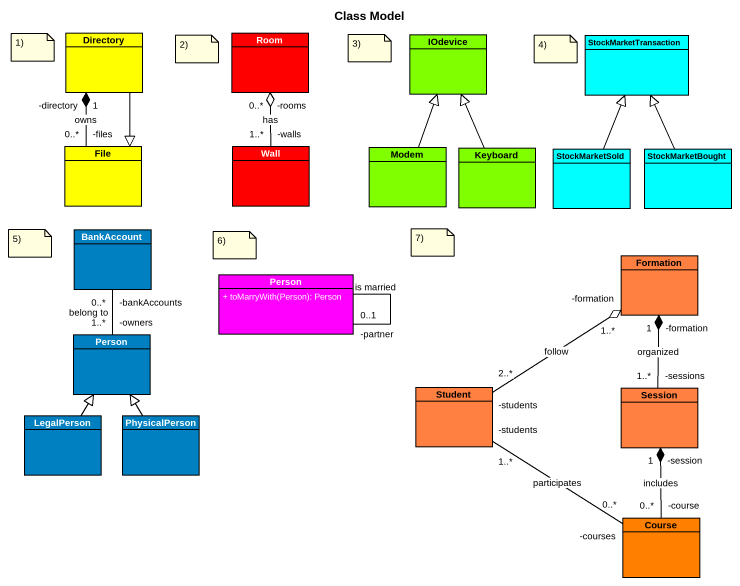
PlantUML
@startuml
title Class Model
hide circle
hide empty members
skinparam classAttributeIconSize 0
class Directory #FFFF00
class Room #FF0000
class IOdevice #80FF00
class StockMarketTransaction #00FFFF
class "File" as File_ #FFFF00
class Wall #FF0000
class Modem #80FF00
class Keyboard #80FF00
class StockMarketSold #00FFFF
class StockMarketBought #00FFFF
class BankAccount #0080C0
class "Person" as Person_ #FF00FF {
  + toMarryWith(Person): Person
}
class Formation #FF8040
class "Person" as Person__2 #0080C0
class Student #FF8040
class Session #FF8040
class LegalPerson #0080C0
class PhysicalPerson #0080C0
class Course #FF8000
Directory --|> File_
File_ "-files\n0..*" -up-* "-directory\n1" Directory : owns
Wall "-walls\n1..*" -up-o "-rooms\n0..*" Room : has
Modem -up-|> IOdevice
Keyboard -up-|> IOdevice
StockMarketSold -up-|> StockMarketTransaction
StockMarketBought -up-|> StockMarketTransaction
BankAccount "-bankAccounts\n0..*" -- "-owners\n1..*" Person__2 : belong to
Person_ "-partner\n0..1" -- Person_ : is married
Student "-students\n2..*" -up-o "-formation\n1..*" Formation : follow
Student "-students\n1..*" -- "-courses\n0..*" Course : participates
Session "-sessions\n1..*" -up-* "-formation\n1" Formation : organized
LegalPerson -up-|> Person__2
PhysicalPerson -up-|> Person__2
Course "-course\n0..*" -up-* "-session\n1" Session : includes
note as N1
  1)
end note
note as N2
  2)
end note
note as N3
  3)
end note
note as N4
  4)
end note
note as N5
  5)
end note
note as N6
  6)
end note
note as N7
  7)
end note
@enduml
